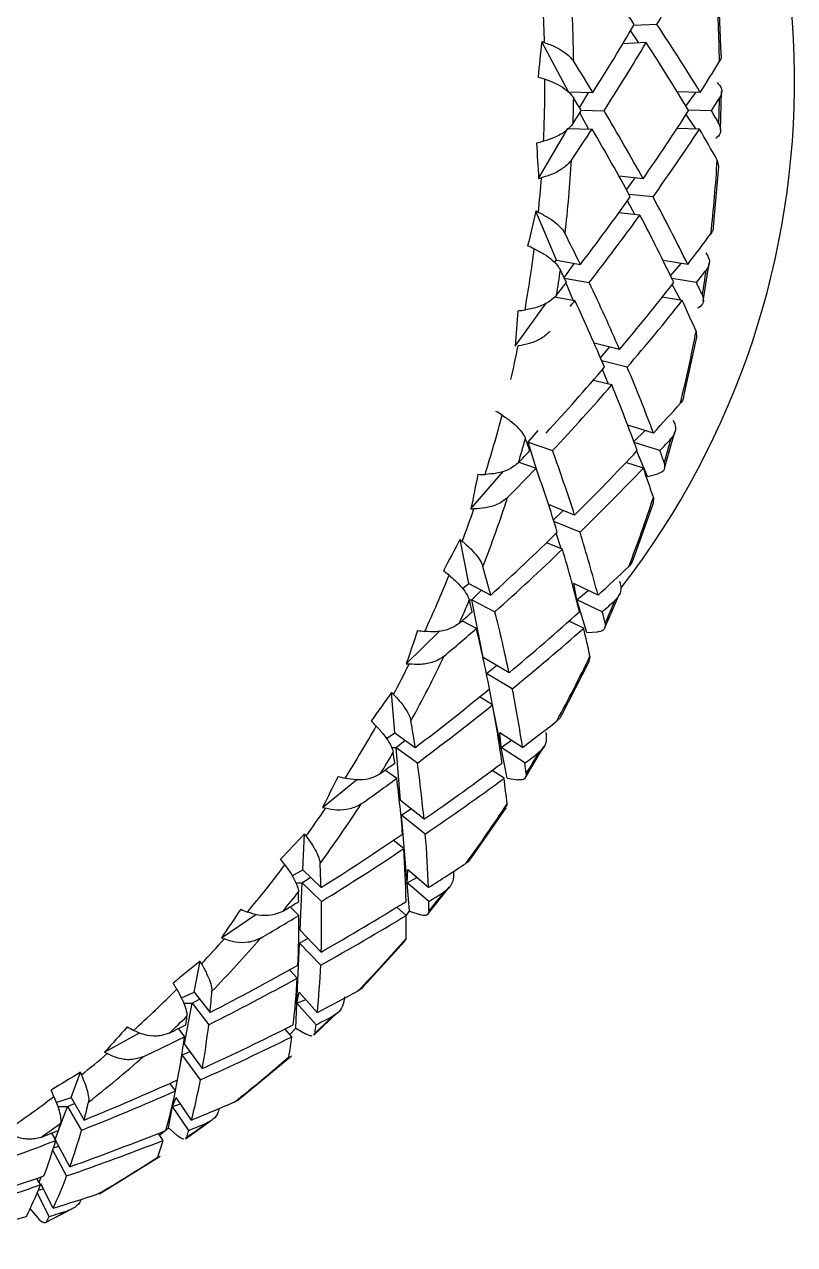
# Model space of a CAD drawing. Header units: millimetres. Extents: x 15 to 1184, y 5 to 836.
# Drawn here: x 380.623 to 383.061, y 640.316 to 644.176 of the extents above; entities that cross this region are included whole.
import ezdxf

# ---------------------------------------------------------------- set-up
doc = ezdxf.new("R2010")
doc.units = ezdxf.units.MM

msp = doc.modelspace()

# ---------------------------------------------------------------- linework, layer by layer
at = {"color": 7, "linetype": 'Continuous', "lineweight": 25}
for p, q in [((382.8285, 644.0807), (382.8207, 644.2712)), ((382.6249, 644.1763), (382.551, 644.1729)), ((382.5677, 644.1176), (382.5416, 644.1569)), ((382.3455, 643.9632), (382.2603, 644.1215)), ((382.5909, 644.1186), (382.517, 644.1152)), ((382.3455, 643.9632), (382.4225, 643.9611)), ((382.3804, 643.912), (382.4092, 643.9615)), ((382.7622, 643.9611), (382.6892, 643.9629)), ((382.7169, 643.9172), (382.7484, 643.9614)), ((382.8264, 643.8421), (382.8292, 643.9646)), ((382.4087, 643.8457), (382.3814, 643.8965)), ((382.3845, 643.9052), (382.4575, 643.9032)), ((382.7972, 643.9032), (382.7243, 643.905)), ((382.7482, 643.8457), (382.7178, 643.8915)), ((382.2505, 643.6887), (382.3429, 643.8475)), ((382.3429, 643.8475), (382.4199, 643.8454)), ((382.7596, 643.8454), (382.6889, 643.8472)), ((382.8157, 643.7473), (382.8197, 643.7263)), ((382.804, 643.5363), (382.8205, 643.7262)), ((382.5811, 643.6881), (382.5051, 643.6957)), ((382.5287, 643.6527), (382.5557, 643.6906)), ((382.6125, 643.6306), (382.5366, 643.6381)), ((382.3067, 643.4307), (382.2415, 643.5855)), ((382.5545, 643.5748), (382.5314, 643.6177)), ((382.5712, 643.5731), (382.5042, 643.5798)), ((382.3004, 643.4233), (382.3067, 643.4307)), ((382.3067, 643.4307), (382.3828, 643.4168)), ((382.7224, 643.4168), (382.6442, 643.4298)), ((382.3312, 643.3751), (382.3634, 643.4204)), ((382.6681, 643.3807), (382.7019, 643.4202)), ((382.7716, 643.3006), (382.7899, 643.4211)), ((382.3317, 643.374), (382.4104, 643.3596)), ((382.3603, 643.3035), (382.3373, 643.3581)), ((382.7501, 643.3596), (382.672, 643.3726)), ((382.7006, 643.3033), (382.6736, 643.3536)), ((382.301, 643.3143), (382.3655, 643.3026)), ((382.7051, 643.3026), (382.6416, 643.3131)), ((382.1768, 643.1582), (382.2741, 643.2949)), ((382.7488, 643.2061), (382.7502, 643.1869)), ((382.5068, 643.148), (382.4262, 643.1682)), ((382.7104, 643.0001), (382.7511, 643.1867)), ((382.4462, 643.1217), (382.4754, 643.1558)), ((382.5308, 643.0917), (382.4505, 643.1118)), ((382.4721, 643.0381), (382.4526, 643.0843)), ((382.4823, 643.0356), (382.4233, 643.0503)), ((382.2174, 642.8546), (382.2494, 642.892)), ((382.6138, 642.8834), (382.533, 642.9088)), ((382.5352, 642.9013), (382.533, 642.9088)), ((382.5518, 642.857), (382.5874, 642.8917)), ((382.2131, 642.8546), (382.2174, 642.8546)), ((382.2438, 642.7693), (382.2174, 642.8546)), ((382.2174, 642.8546), (382.2946, 642.828)), ((382.6343, 642.828), (382.5532, 642.8534)), ((382.6487, 642.7723), (382.6817, 642.8879)), ((382.5949, 642.7465), (382.5612, 642.8266)), ((382.1884, 642.7914), (382.2425, 642.7728)), ((382.5822, 642.7728), (382.5268, 642.7901)), ((382.0364, 642.6433), (382.139, 642.7631)), ((382.5949, 642.7465), (382.6279, 642.755)), ((382.3645, 642.6238), (382.2816, 642.6578)), ((382.5493, 642.482), (382.6139, 642.6625)), ((382.6138, 642.6797), (382.6129, 642.6629)), ((382.2975, 642.6086), (382.3283, 642.6386)), ((382.3815, 642.5697), (382.2991, 642.6036)), ((382.0293, 642.4072), (382.0018, 642.5465)), ((382.3214, 642.5178), (382.3064, 642.5665)), ((382.3259, 642.516), (382.2756, 642.5366)), ((382.0099, 642.3913), (382.0293, 642.4072)), ((382.0293, 642.4072), (382.0989, 642.3708)), ((382.4385, 642.3708), (382.3616, 642.4072)), ((382.3713, 642.3564), (382.3616, 642.4072)), ((382.0305, 642.3564), (382.0393, 642.3564)), ((382.0393, 642.3564), (382.0697, 642.3861)), ((382.0754, 642.1732), (382.0393, 642.3564)), ((382.0393, 642.3564), (382.1124, 642.3182)), ((382.3713, 642.3564), (382.3658, 642.3742)), ((382.3704, 642.3564), (382.3713, 642.3564)), ((382.3706, 642.3558), (382.3713, 642.3564)), ((382.3713, 642.3564), (382.3706, 642.3557)), ((382.3713, 642.3564), (382.4071, 642.3857)), ((382.4033, 642.2527), (382.3713, 642.3564)), ((382.4521, 642.3182), (382.3713, 642.3564)), ((382.4599, 642.267), (382.5066, 642.375)), ((382.0083, 642.2894), (382.0534, 642.2658)), ((382.3931, 642.2658), (382.3463, 642.2879)), ((381.8319, 642.1538), (381.9378, 642.2573)), ((382.4033, 642.2527), (382.4369, 642.2545)), ((382.1569, 642.1252), (382.0754, 642.1732)), ((382.3236, 641.9918), (382.4115, 642.1633)), ((382.4131, 642.1779), (382.4104, 642.1639)), ((382.0856, 642.1227), (382.1172, 642.1486)), ((382.1672, 642.0744), (382.0856, 642.1225)), ((381.7957, 641.9353), (381.7853, 642.0629)), ((382.105, 642.024), (382.0635, 642.0485)), ((382.1048, 642.0241), (382.095, 642.0741)), ((382.1315, 641.8888), (382.1071, 642.0126)), ((381.769, 641.917), (381.7957, 641.9353)), ((381.7957, 641.9353), (381.86, 641.8886)), ((382.1996, 641.8886), (382.128, 641.9353)), ((382.1315, 641.8888), (382.128, 641.9353)), ((381.7851, 641.8888), (381.7995, 641.8888)), ((381.7995, 641.8888), (381.8279, 641.912)), ((381.8133, 641.721), (381.7995, 641.8888)), ((381.7995, 641.8888), (381.8671, 641.8397)), ((382.1278, 641.8888), (382.1315, 641.8888)), ((382.1281, 641.8865), (382.1315, 641.8888)), ((382.1315, 641.8888), (382.1282, 641.886)), ((382.1315, 641.8888), (382.1647, 641.9114)), ((382.1507, 641.7915), (382.1315, 641.8888)), ((382.2067, 641.8397), (382.1315, 641.8888)), ((382.2088, 641.794), (382.2675, 641.892)), ((381.7655, 641.8175), (381.8017, 641.7912)), ((382.1413, 641.7912), (382.1032, 641.8161)), ((381.567, 641.6986), (381.6742, 641.7862)), ((382.1507, 641.7915), (382.1842, 641.7866)), ((381.8879, 641.6616), (381.8133, 641.721)), ((381.817, 641.6746), (381.8464, 641.6946)), ((382.0371, 641.5386), (382.1478, 641.6982)), ((382.1506, 641.71), (382.1465, 641.6992)), ((381.8346, 641.4605), (381.817, 641.6746)), ((381.892, 641.615), (381.817, 641.6746)), ((381.5044, 641.5019), (381.5094, 641.6154)), ((381.8236, 641.5689), (381.7907, 641.5951)), ((381.4705, 641.4829), (381.5044, 641.5019)), ((381.5044, 641.5019), (381.5621, 641.4457)), ((381.8346, 641.4605), (381.8367, 641.5019)), ((381.9017, 641.4457), (381.8367, 641.5019)), ((381.4822, 641.4605), (381.5026, 641.4605)), ((381.4961, 641.3112), (381.5026, 641.4605)), ((381.5026, 641.4605), (381.5287, 641.4783)), ((381.5026, 641.4605), (381.5632, 641.4014)), ((381.8294, 641.4605), (381.8346, 641.4605)), ((381.8295, 641.4577), (381.8346, 641.4605)), ((381.8346, 641.4605), (381.8295, 641.457)), ((381.8346, 641.4605), (381.8649, 641.4775)), ((381.8418, 641.3714), (381.8346, 641.4605)), ((381.9029, 641.4014), (381.8346, 641.4605)), ((381.9, 641.3618), (381.9687, 641.4479)), ((381.4642, 641.3847), (381.4919, 641.3577)), ((381.8316, 641.3577), (381.8018, 641.3834)), ((381.2468, 641.2863), (381.3561, 641.3607)), ((381.8316, 641.3573), (381.8418, 641.3714)), ((381.8418, 641.3714), (381.8743, 641.36)), ((381.5624, 641.2415), (381.4961, 641.3112)), ((381.4859, 641.0795), (381.4943, 641.27)), ((381.4943, 641.27), (381.521, 641.285)), ((381.5609, 641.2), (381.4943, 641.27)), ((381.6951, 641.1311), (381.8275, 641.2758)), ((381.831, 641.2848), (381.8262, 641.2771)), ((381.1607, 641.115), (381.1791, 641.2123)), ((381.487, 641.1591), (381.4623, 641.1851)), ((381.12, 641.0967), (381.1607, 641.115)), ((381.1607, 641.115), (381.2107, 641.0504)), ((381.4859, 641.0795), (381.493, 641.115)), ((381.5503, 641.0504), (381.493, 641.115)), ((381.1274, 641.0795), (381.154, 641.0795)), ((381.1298, 640.9516), (381.154, 641.0795)), ((381.154, 641.0795), (381.1778, 641.0929)), ((381.154, 641.0795), (381.2065, 641.0116)), ((381.481, 641.0773), (381.4859, 641.0795)), ((381.4859, 641.0795), (381.481, 641.0767)), ((381.4812, 641.0795), (381.4859, 641.0795)), ((381.4825, 641.0003), (381.4859, 641.0795)), ((381.4859, 641.0795), (381.5135, 641.0919)), ((381.5462, 641.0116), (381.4859, 641.0795)), ((381.5394, 640.9785), (381.6157, 641.0513)), ((381.11, 640.9993), (381.13, 640.9735)), ((381.4696, 640.9735), (381.4477, 640.9982)), ((381.4635, 640.9804), (381.4825, 641.0003)), ((381.4825, 641.0003), (381.513, 640.9825)), ((380.8772, 640.9246), (380.9875, 640.9863)), ((381.543, 640.9851), (381.5382, 640.9798)), ((381.1231, 640.9163), (381.1474, 640.9272)), ((381.1866, 640.8729), (381.1298, 640.9516)), ((381.1142, 640.8692), (381.1231, 640.9163)), ((381.1802, 640.8372), (381.1231, 640.9163)), ((381.3038, 640.777), (381.4682, 640.9133)), ((381.4604, 640.9102), (381.4555, 640.9054)), ((380.771, 640.7819), (380.8007, 640.8612)), ((381.1014, 640.8022), (381.084, 640.8263)), ((381.0922, 640.753), (381.1081, 640.8371)), ((380.724, 640.7655), (380.771, 640.7819)), ((380.771, 640.7819), (380.8123, 640.7101)), ((381.0922, 640.753), (381.1033, 640.7819)), ((381.152, 640.7101), (381.1033, 640.7819)), ((380.7212, 640.6488), (380.7602, 640.753)), ((380.7288, 640.753), (380.7602, 640.753)), ((380.7602, 640.753), (380.782, 640.7628)), ((380.7602, 640.753), (380.8036, 640.6775)), ((381.0793, 640.685), (381.0922, 640.753)), ((381.0905, 640.7524), (381.0922, 640.753)), ((381.0922, 640.753), (381.0905, 640.7522)), ((381.0906, 640.753), (381.0922, 640.753)), ((381.0922, 640.753), (381.117, 640.7617)), ((381.1432, 640.6775), (381.0922, 640.753)), ((381.1335, 640.6511), (381.2149, 640.7096)), ((380.7094, 640.6686), (380.7226, 640.6456)), ((381.0622, 640.6456), (381.0472, 640.6679)), ((381.0509, 640.6624), (381.0793, 640.685)), ((381.0793, 640.685), (381.1072, 640.6612)), ((381.1369, 640.6554), (381.1324, 640.6526)), ((380.7569, 640.5333), (380.7132, 640.6148)), ((380.7153, 640.6217), (380.7325, 640.6277)), ((380.7675, 640.5624), (380.7212, 640.6488)), ((380.8607, 640.4771), (381.0528, 640.5956)), ((381.0456, 640.5932), (381.0411, 640.5908)), ((380.6741, 640.5049), (380.663, 640.5256)), ((380.6701, 640.5124), (380.6769, 640.5304)), ((380.6733, 640.5063), (380.675, 640.5088)), ((380.714, 640.431), (380.675, 640.5088)), ((380.7016, 640.4053), (380.664, 640.4801)), ((380.6676, 640.4887), (380.6831, 640.4926)), ((380.8706, 640.4829), (380.8561, 640.4764)), ((380.6398, 640.4316), (380.6644, 640.4022)), ((380.6898, 640.3857), (380.7736, 640.4295))]:
    msp.add_line(p, q, dxfattribs=at)
at = {"color": 7, "linetype": 'Continuous', "lineweight": 25, "flags": 128}
for points in [[(382.269, 644.1188), (382.2679, 644.1192), (382.2668, 644.1195), (382.2658, 644.1198), (382.2647, 644.1202), (382.2636, 644.1205), (382.2625, 644.1208), (382.2614, 644.1211), (382.2603, 644.1215)], [(382.2505, 643.6887), (382.2516, 643.689), (382.2527, 643.6892), (382.2538, 643.6895), (382.2549, 643.6898), (382.256, 643.6901), (382.2571, 643.6904), (382.2582, 643.6907), (382.2593, 643.6909)], [(382.2498, 643.5818), (382.2488, 643.5822), (382.2478, 643.5827), (382.2467, 643.5832), (382.2457, 643.5836), (382.2447, 643.5841), (382.2436, 643.5846), (382.2426, 643.585), (382.2415, 643.5855)], [(382.0364, 642.6433), (382.0375, 642.6433), (382.0387, 642.6433), (382.0398, 642.6433), (382.041, 642.6433), (382.0421, 642.6433), (382.0432, 642.6433), (382.0444, 642.6433), (382.0455, 642.6433)], [(382.0089, 642.5409), (382.008, 642.5416), (382.0071, 642.5423), (382.0062, 642.543), (382.0054, 642.5437), (382.0045, 642.5444), (382.0036, 642.5451), (382.0027, 642.5458), (382.0018, 642.5465)], [(381.8319, 642.1538), (381.833, 642.1536), (381.8341, 642.1535), (381.8353, 642.1533), (381.8364, 642.1532), (381.8375, 642.153), (381.8386, 642.1529), (381.8398, 642.1527), (381.8409, 642.1526)], [(381.7916, 642.0565), (381.7908, 642.0573), (381.79, 642.0581), (381.7893, 642.0589), (381.7885, 642.0597), (381.7877, 642.0605), (381.7869, 642.0613), (381.7861, 642.0621), (381.7853, 642.0629)], [(381.5148, 641.6083), (381.5141, 641.6092), (381.5135, 641.6101), (381.5128, 641.611), (381.5121, 641.6118), (381.5114, 641.6127), (381.5107, 641.6136), (381.51, 641.6145), (381.5094, 641.6154)], [(381.1836, 641.2046), (381.1831, 641.2056), (381.1825, 641.2066), (381.1819, 641.2075), (381.1814, 641.2085), (381.1808, 641.2094), (381.1802, 641.2104), (381.1797, 641.2114), (381.1791, 641.2123)], [(381.1056, 641.1241), (381.1041, 641.1265), (381.1027, 641.1289), (381.1013, 641.1313), (381.0999, 641.1338), (381.0985, 641.1362), (381.0971, 641.1386), (381.0956, 641.141), (381.0942, 641.1434)], [(380.8042, 640.8531), (380.8038, 640.8541), (380.8034, 640.8551), (380.8029, 640.8561), (380.8025, 640.8571), (380.802, 640.8581), (380.8016, 640.8592), (380.8012, 640.8602), (380.8007, 640.8612)], [(380.7166, 640.7847), (380.7155, 640.7872), (380.7144, 640.7898), (380.7134, 640.7923), (380.7123, 640.7949), (380.7112, 640.7974), (380.7101, 640.8), (380.709, 640.8025), (380.7079, 640.805)]]:
    msp.add_lwpolyline(points, dxfattribs=at)
at = {"color": 7, "linetype": 'Continuous', "lineweight": 25}
for centre, radius, start, end in [((380.4348, 644.0003), 2.6258, 322.2666, 38.6958), ((378.0776, 644.0005), 4.2843, 0.7854, 3.9177), ((378.5388, 644.0005), 4.2843, 0.7854, 3.9177), ((378.0528, 644.0005), 4.2179, 1.607, 3.0961), ((409.0647, 641.3122), 26.9512, 174.01687, 174.25644), ((376.0152, 623.53), 21.4071, 73.00948, 73.07067), ((378.0517, 644.0005), 4.2189, 357.369, 0.0299), ((378.0763, 644.0005), 4.2856, 358.1637, 359.2353), ((378.5376, 644.0005), 4.2856, 358.1637, 359.2353), ((377.1165, 663.8545), 20.6985, 284.34312, 284.40641), ((409.0417, 645.2728), 26.838, 183.1434, 183.38391), ((378.083, 644.0001), 4.2789, 353.4783, 356.6133), ((378.5443, 644.0001), 4.2789, 353.4783, 356.6133), ((378.0582, 644.0001), 4.2125, 354.3007, 355.791), ((408.9974, 637.264), 27.4925, 166.70671, 166.94139), ((372.5386, 621.9079), 23.6395, 65.77941, 65.8348), ((378.0721, 643.9984), 4.1985, 350.0515, 352.721), ((378.097, 643.9984), 4.2648, 350.8487, 351.9238), ((378.5583, 643.9984), 4.2648, 350.8487, 351.9238), ((408.8436, 641.3299), 26.7294, 175.83708, 176.07797), ((379.8577, 662.0566), 18.9299, 277.06132, 277.13053), ((378.5795, 643.9945), 4.2432, 346.1402, 349.2927), ((378.0928, 643.9946), 4.1774, 346.9671, 348.4658), ((378.1199, 643.9877), 4.1494, 342.687, 345.3774), ((368.4543, 620.5319), 26.2544, 58.59517, 58.64498), ((378.1456, 643.9875), 4.215, 343.4904, 344.574), ((378.6068, 643.9875), 4.215, 343.4904, 344.574), ((408.4543, 637.3807), 26.937, 168.49597, 168.73386), ((382.1307, 660.2067), 17.4539, 269.76302, 269.83808), ((378.1786, 643.9769), 4.1803, 338.7375, 341.9216), ((378.6399, 643.9769), 4.1803, 338.7375, 341.9216), ((378.1523, 643.9773), 4.1154, 339.5727, 341.0864), ((408.3244, 628.5079), 29.8323, 151.92768, 152.14225), ((378.1891, 643.9627), 4.0758, 335.2433, 337.9661), ((363.7333, 619.5425), 29.2657, 51.46096, 51.50556), ((378.2159, 643.9621), 4.1402, 336.0564, 337.153), ((378.6772, 643.9621), 4.1402, 336.0564, 337.153), ((407.8892, 633.3426), 27.5067, 161.08582, 161.31716), ((383.9955, 658.346), 16.2272, 262.46528, 262.54601), ((378.2567, 643.9429), 4.0951, 331.24, 334.4682), ((378.7179, 643.9429), 4.0951, 331.24, 334.4682), ((378.2291, 643.9438), 4.0315, 332.0868, 333.6214), ((407.7658, 623.4647), 31.9513, 144.40288, 144.60194), ((358.3991, 619.1226), 32.65, 44.37474, 44.41458), ((378.2712, 643.9204), 3.9834, 327.6923, 330.4571), ((378.2993, 643.9191), 4.0463, 328.518, 329.6315), ((378.7606, 643.9191), 4.0463, 328.518, 329.6315), ((407.1734, 629.0965), 28.5395, 153.57493, 153.79593), ((385.5047, 656.5005), 15.2088, 255.1851, 255.27123), ((378.3141, 643.8927), 3.9324, 324.4836, 326.0439), ((378.3429, 643.8911), 3.9944, 323.6227, 326.9048), ((385.4968, 656.4719), 15.287, 255.10411, 255.13818), ((378.8042, 643.8911), 3.9944, 323.6227, 326.9048), ((407.1026, 617.5484), 35.1317, 136.76034, 136.94004), ((378.3566, 643.8612), 3.8794, 320.012, 322.826), ((352.5685, 619.4948), 36.3179, 37.32779, 37.36342), ((378.386, 643.8589), 3.9406, 320.8523, 321.9857), ((378.8473, 643.8589), 3.9406, 320.8523, 321.9857), ((406.3403, 624.4514), 30.2175, 145.9361, 146.1427), ((386.7018, 654.6857), 14.3605, 247.93745, 248.02864), ((378.3975, 643.8261), 3.8256, 316.7441, 318.3334), ((378.4277, 643.8234), 3.8859, 315.8673, 319.2102), ((386.6892, 654.657), 14.4358, 247.85171, 247.88777), ((378.8889, 643.8234), 3.8859, 315.8673, 319.2102), ((406.3728, 610.0888), 40.0425, 128.98928, 129.14572), ((378.4359, 643.7886), 3.7718, 312.1883, 315.0555), ((378.4666, 643.7852), 3.8313, 313.0445, 314.1992), ((378.9278, 643.7852), 3.8313, 313.0445, 314.1992), ((405.4291, 619.0779), 32.8644, 138.14884, 138.33671), ((387.621, 652.9107), 13.6478, 240.73351, 240.82938), ((378.4708, 643.7492), 3.7192, 308.8582, 310.4776), ((387.604, 652.8838), 13.7212, 240.64338, 240.68129), ((378.5022, 643.7453), 3.7779, 307.9647, 311.3711), ((378.9634, 643.7453), 3.7779, 307.9647, 311.3711), ((405.6161, 599.7059), 48.0579, 121.08867, 121.21805), ((378.5018, 643.7092), 3.6686, 304.2168, 307.1375), ((378.5335, 643.7046), 3.7265, 305.089, 306.2653), ((378.9948, 643.7046), 3.7265, 305.089, 306.2653), ((379.0216, 643.6644), 3.6782, 299.9168, 303.3845), ((379.0436, 643.6257), 3.6337, 296.9919, 298.1882)]:
    msp.add_arc(centre, radius, start, end, dxfattribs=at)
for centre, major_axis, ratio, start_param, end_param in [((378.8236, 644.0005), (4.2221, -3.3008), 0.535129, 1.014529, 1.068356), ((378.8955, 644.0005), (4.0184, 3.4046), 0.522534, 5.309007, 5.362835), ((378.8236, 644.0005), (4.0184, 3.4046), 0.522534, 5.25518, 5.309007), ((378.8955, 644.0005), (4.2221, -3.3008), 0.535129, 0.960701, 1.014529), ((378.8955, 644.0005), (4.0184, 3.4046), 0.522534, 5.240712, 5.294573), ((378.8236, 644.0005), (4.2221, -3.3008), 0.535129, 0.946233, 1.000094), ((378.8955, 644.0005), (3.9034, -3.4575), 0.515296, 1.034047, 1.058592), ((378.8236, 644.0005), (4.3322, 3.2389), 0.541815, 5.329657, 5.354203), ((378.8236, 644.0005), (3.9034, -3.4575), 0.515296, 1.019579, 1.029599), ((378.8955, 644.0005), (4.3322, 3.2389), 0.541815, 5.315189, 5.325209), ((378.8236, 644.0005), (4.0184, 3.4046), 0.522534, 5.230692, 5.240712), ((378.8955, 644.0005), (3.9034, -3.4575), 0.515296, 0.965717, 1.019579), ((378.8236, 644.0005), (4.3322, 3.2389), 0.541815, 5.261328, 5.315189), ((378.8955, 644.0005), (4.2221, -3.3008), 0.535129, 0.936213, 0.946233), ((378.8955, 644.0005), (4.0184, 3.4046), 0.522534, 5.201699, 5.226244), ((378.8236, 644.0005), (3.9034, -3.4575), 0.515296, 0.951283, 1.005111), ((378.8955, 644.0005), (4.3322, 3.2389), 0.541815, 5.246894, 5.300721), ((378.8236, 644.0005), (4.2221, -3.3008), 0.535129, 0.90722, 0.931765), ((378.8236, 644.0005), (4.3322, 3.2389), 0.541815, 5.193066, 5.246894), ((378.8955, 644.0005), (3.9034, -3.4575), 0.515296, 0.897456, 0.951283), ((378.8955, 644.0005), (4.3322, 3.2389), 0.541815, 5.178598, 5.23246), ((378.8236, 644.0005), (3.9034, -3.4575), 0.515296, 0.882988, 0.936849), ((378.8955, 644.0005), (-3.5726, 3.5896), 0.49399, 4.109007, 4.133552), ((378.8236, 644.0005), (4.6307, 3.0475), 0.559492, 5.270528, 5.295074), ((378.8236, 644.0005), (-3.5726, 3.5896), 0.49399, 4.094539, 4.104559), ((378.8955, 644.0005), (4.6307, 3.0475), 0.559492, 5.25606, 5.26608), ((378.8236, 644.0005), (4.3322, 3.2389), 0.541815, 5.168578, 5.178598), ((378.8955, 644.0005), (-3.5726, 3.5896), 0.49399, 4.040678, 4.094539), ((378.8236, 644.0005), (4.6307, 3.0475), 0.559492, 5.202199, 5.25606), ((378.8955, 644.0005), (3.9034, -3.4575), 0.515296, 0.872968, 0.882988), ((378.8955, 644.0005), (4.3322, 3.2389), 0.541815, 5.159513, 5.16413), ((378.8236, 644.0005), (-3.5726, 3.5896), 0.49399, 4.026243, 4.080071), ((378.8955, 644.0005), (4.6307, 3.0475), 0.559492, 5.187765, 5.241592), ((378.8236, 644.0005), (3.9034, -3.4575), 0.515296, 0.843974, 0.86852), ((378.8236, 644.0005), (4.6307, 3.0475), 0.559492, 5.133937, 5.187765), ((378.8955, 644.0005), (-3.5726, 3.5896), 0.49399, 3.972416, 4.026243), ((378.8955, 644.0005), (4.6307, 3.0475), 0.559492, 5.119469, 5.173331), ((378.8236, 644.0005), (-3.5726, 3.5896), 0.49399, 3.957948, 4.011809), ((378.8236, 644.0005), (4.9115, 2.8302), 0.575516, 5.214118, 5.238663), ((378.8236, 644.0005), (-3.2316, 3.6986), 0.471387, 4.024187, 4.034208), ((378.8955, 644.0005), (4.9115, 2.8302), 0.575516, 5.19965, 5.20967), ((378.8236, 644.0005), (4.6307, 3.0475), 0.559492, 5.109449, 5.119469), ((378.8955, 644.0005), (-3.2316, 3.6986), 0.471387, 3.970326, 4.024187), ((378.8236, 644.0005), (4.9115, 2.8302), 0.575516, 5.145789, 5.19965), ((378.8955, 644.0005), (-3.5726, 3.5896), 0.49399, 3.947928, 3.957948), ((378.8955, 644.0005), (4.6307, 3.0475), 0.559492, 5.080456, 5.105001), ((378.8236, 644.0005), (-3.2316, 3.6986), 0.471387, 3.955892, 4.009719), ((378.8955, 644.0005), (4.9115, 2.8302), 0.575516, 5.131354, 5.185182), ((378.8236, 644.0005), (-3.5726, 3.5896), 0.49399, 3.918935, 3.94348), ((378.8236, 644.0005), (4.9115, 2.8302), 0.575516, 5.077527, 5.131354), ((378.8955, 644.0005), (-3.2316, 3.6986), 0.471387, 3.902064, 3.955892), ((378.8955, 644.0005), (4.9115, 2.8302), 0.575516, 5.063059, 5.11692), ((378.8236, 644.0005), (-3.2316, 3.6986), 0.471387, 3.887596, 3.941458), ((378.8955, 644.0005), (-2.8824, 3.7861), 0.447762, 3.964228, 3.988773), ((378.8236, 644.0005), (5.1718, 2.5872), 0.589859, 5.160178, 5.184724), ((378.8236, 644.0005), (-2.8824, 3.7861), 0.447762, 3.94976, 3.95978), ((378.8955, 644.0005), (5.1718, 2.5872), 0.589859, 5.14571, 5.15573), ((378.8236, 644.0005), (4.9115, 2.8302), 0.575516, 5.053039, 5.063059), ((378.8955, 644.0005), (-2.8824, 3.7861), 0.447762, 3.895899, 3.94976), ((378.8236, 644.0005), (5.1718, 2.5872), 0.589859, 5.091849, 5.14571), ((378.8955, 644.0005), (-3.2316, 3.6986), 0.471387, 3.877576, 3.887596), ((378.8955, 644.0005), (4.9115, 2.8302), 0.575516, 5.024046, 5.048591), ((378.8236, 644.0005), (-2.8824, 3.7861), 0.447762, 3.881465, 3.935292), ((378.8955, 644.0005), (5.1718, 2.5872), 0.589859, 5.077415, 5.131242), ((378.8236, 644.0005), (-3.2316, 3.6986), 0.471387, 3.848583, 3.873128), ((378.8236, 644.0005), (5.1718, 2.5872), 0.589859, 5.023587, 5.077415), ((378.8955, 644.0005), (-2.8824, 3.7861), 0.447762, 3.827637, 3.881465), ((378.8955, 644.0005), (5.1718, 2.5872), 0.589859, 5.009119, 5.062981), ((378.8236, 644.0005), (-2.8824, 3.7861), 0.447762, 3.813169, 3.86703), ((378.8955, 644.0005), (-2.5265, 3.8542), 0.42353, 3.88536, 3.909906), ((378.8236, 644.0005), (5.4091, 2.3192), 0.602506, 5.10847, 5.133016), ((378.8236, 644.0005), (-2.5265, 3.8542), 0.42353, 3.870892, 3.880913), ((378.8955, 644.0005), (5.4091, 2.3192), 0.602506, 5.094002, 5.104022), ((378.8236, 644.0005), (5.1718, 2.5872), 0.589859, 4.999099, 5.009119), ((378.8955, 644.0005), (-2.5265, 3.8542), 0.42353, 3.817031, 3.870892), ((378.8236, 644.0005), (5.4091, 2.3192), 0.602506, 5.040141, 5.094002), ((378.8955, 644.0005), (-2.8824, 3.7861), 0.447762, 3.803149, 3.813169), ((378.8955, 644.0005), (5.1718, 2.5872), 0.589859, 4.970106, 4.994651), ((378.8236, 644.0005), (-2.5265, 3.8542), 0.42353, 3.802597, 3.856424), ((378.8955, 644.0005), (5.4091, 2.3192), 0.602506, 5.025707, 5.079534), ((378.8236, 644.0005), (-2.8824, 3.7861), 0.447762, 3.774156, 3.798701), ((378.8236, 644.0005), (5.4091, 2.3192), 0.602506, 4.971879, 5.025707), ((378.8955, 644.0005), (-2.5265, 3.8542), 0.42353, 3.748769, 3.802597), ((378.8955, 644.0005), (5.4091, 2.3192), 0.602506, 4.957411, 5.011273), ((378.8236, 644.0005), (-2.5265, 3.8542), 0.42353, 3.734301, 3.788163), ((378.8955, 644.0005), (-2.1653, 3.9054), 0.399291, 3.801718, 3.826263), ((378.8236, 644.0005), (5.6206, 2.0277), 0.613447, 5.058755, 5.083301), ((378.8236, 644.0005), (-2.1653, 3.9054), 0.399291, 3.78725, 3.79727), ((378.8955, 644.0005), (5.6206, 2.0277), 0.613447, 5.044287, 5.054307), ((378.8236, 644.0005), (5.4091, 2.3192), 0.602506, 4.947391, 4.957411), ((378.8236, 644.0005), (5.6206, 2.0277), 0.613447, 4.990426, 5.044287), ((378.8955, 644.0005), (-2.1653, 3.9054), 0.399291, 3.733389, 3.78725), ((378.8955, 644.0005), (-2.5265, 3.8542), 0.42353, 3.724281, 3.734301), ((378.8955, 644.0005), (5.4091, 2.3192), 0.602506, 4.918398, 4.942943), ((378.8236, 644.0005), (-2.1653, 3.9054), 0.399291, 3.718955, 3.772782), ((378.8955, 644.0005), (5.6206, 2.0277), 0.613447, 4.975992, 5.029819), ((378.8236, 644.0005), (-2.5265, 3.8542), 0.42353, 3.695288, 3.719833), ((378.8236, 644.0005), (5.6206, 2.0277), 0.613447, 4.922164, 4.975992), ((378.8955, 644.0005), (-2.1653, 3.9054), 0.399291, 3.665127, 3.718955), ((378.8955, 644.0005), (5.6206, 2.0277), 0.613447, 4.907696, 4.961558), ((378.8236, 644.0005), (-2.1653, 3.9054), 0.399291, 3.650659, 3.70452), ((378.8955, 644.0005), (-1.7997, 3.9424), 0.375863, 3.71306, 3.737605), ((378.8236, 644.0005), (5.8038, 1.7146), 0.622675, 5.010787, 5.035332), ((378.8236, 644.0005), (-1.7997, 3.9424), 0.375863, 3.698592, 3.708612), ((378.8955, 644.0005), (5.8038, 1.7146), 0.622675, 4.996319, 5.006339), ((378.8236, 644.0005), (5.6206, 2.0277), 0.613447, 4.897676, 4.907696), ((378.8236, 644.0005), (5.8038, 1.7146), 0.622675, 4.942458, 4.996319), ((378.8955, 644.0005), (-1.7997, 3.9424), 0.375863, 3.644731, 3.698592), ((378.8955, 644.0005), (-2.1653, 3.9054), 0.399291, 3.640639, 3.650659), ((378.8955, 644.0005), (5.6206, 2.0277), 0.613447, 4.868683, 4.893228), ((378.8236, 644.0005), (-1.7997, 3.9424), 0.375863, 3.630296, 3.684124), ((378.8955, 644.0005), (5.8038, 1.7146), 0.622675, 4.928023, 4.981851), ((378.8236, 644.0005), (-2.1653, 3.9054), 0.399291, 3.611646, 3.636191), ((378.8236, 644.0005), (5.8038, 1.7146), 0.622675, 4.874196, 4.928023), ((378.8955, 644.0005), (-1.7997, 3.9424), 0.375863, 3.576469, 3.630296), ((378.8955, 644.0005), (5.8038, 1.7146), 0.622675, 4.859728, 4.913589), ((378.8955, 644.0005), (-1.4307, 3.9678), 0.354297, 3.619333, 3.643879), ((378.8236, 644.0005), (-1.7997, 3.9424), 0.375863, 3.562001, 3.615862), ((378.8236, 644.0005), (5.9562, 1.3824), 0.630183, 4.964305, 4.98885), ((378.8236, 644.0005), (-1.4307, 3.9678), 0.354297, 3.604865, 3.614886), ((378.8955, 644.0005), (5.9562, 1.3824), 0.630183, 4.949837, 4.959857), ((378.8236, 644.0005), (5.8038, 1.7146), 0.622675, 4.849708, 4.859728), ((378.8236, 644.0005), (5.9562, 1.3824), 0.630183, 4.895975, 4.949837), ((378.8955, 644.0005), (-1.4307, 3.9678), 0.354297, 3.551004, 3.604865), ((378.8955, 644.0005), (-1.7997, 3.9424), 0.375863, 3.551981, 3.562001), ((378.8955, 644.0005), (5.8038, 1.7146), 0.622675, 4.820715, 4.84526), ((378.8236, 644.0005), (-1.4307, 3.9678), 0.354297, 3.53657, 3.590397), ((378.8955, 644.0005), (5.9562, 1.3824), 0.630183, 4.881541, 4.935369), ((378.8236, 644.0005), (-1.7997, 3.9424), 0.375863, 3.522988, 3.547533), ((378.8955, 644.0005), (5.9562, 1.3824), 0.630183, 4.813246, 4.867107), ((378.8236, 644.0005), (5.9562, 1.3824), 0.630183, 4.827714, 4.881541), ((378.8236, 644.0005), (-1.4307, 3.9678), 0.354297, 3.468274, 3.522136), ((378.8955, 644.0005), (-1.4307, 3.9678), 0.354297, 3.482742, 3.53657), ((378.8236, 644.0005), (6.0757, 1.0344), 0.635963, 4.919031, 4.943576), ((378.8955, 644.0005), (6.0757, 1.0344), 0.635963, 4.904563, 4.914583), ((378.8236, 644.0005), (6.0757, 1.0344), 0.635963, 4.850701, 4.904563), ((378.8955, 644.0005), (-1.4307, 3.9678), 0.354297, 3.458254, 3.468274)]:
    msp.add_ellipse(centre, major_axis=major_axis, ratio=ratio, start_param=start_param, end_param=end_param, dxfattribs=at)
for points, knots in [([(382.269, 644.1188), (382.2808, 644.1147), (382.3042, 644.1063), (382.3341, 644.0882), (382.3526, 644.072), (382.3595, 644.0621), (382.3615, 644.0593)], [0, 0, 0, 0, 0.280389, 0.560502, 0.871733, 1, 1, 1, 1]), ([(382.8275, 644.0807), (382.828, 644.0772), (382.8289, 644.0702), (382.8248, 644.0629), (382.8228, 644.0593)], [0, 0, 0, 0, 0.491679, 1, 1, 1, 1]), ([(382.2707, 644.0027), (382.2821, 643.9986), (382.3051, 643.9904), (382.3342, 643.9726), (382.3526, 643.9564), (382.3594, 643.9465), (382.3615, 643.9433)], [0, 0, 0, 0, 0.276014, 0.551764, 0.857891, 1, 1, 1, 1]), ([(382.8154, 643.9927), (382.8205, 643.9869), (382.8308, 643.9754), (382.8304, 643.9577), (382.8248, 643.9471), (382.8228, 643.9433)], [0, 0, 0, 0, 0.390153, 0.779784, 1, 1, 1, 1]), ([(382.3597, 643.8632), (382.3524, 643.8546), (382.3386, 643.8386), (382.3036, 643.8185), (382.2778, 643.8105), (382.2662, 643.8068)], [0, 0, 0, 0, 0.386282, 0.723372, 1, 1, 1, 1]), ([(382.821, 643.8632), (382.8242, 643.8546), (382.8303, 643.8385), (382.8208, 643.823), (382.8126, 643.8166), (382.8114, 643.8157)], [0, 0, 0, 0, 0.493724, 0.924573, 1, 1, 1, 1]), ([(382.3544, 643.7473), (382.3469, 643.7388), (382.3327, 643.7227), (382.2971, 643.7026), (382.2711, 643.6946), (382.2593, 643.6909)], [0, 0, 0, 0, 0.383707, 0.720941, 1, 1, 1, 1]), ([(382.2498, 643.5818), (382.261, 643.5762), (382.2832, 643.5651), (382.3106, 643.5442), (382.3269, 643.5269), (382.3326, 643.517), (382.3342, 643.5141)], [0, 0, 0, 0, 0.280389, 0.560502, 0.871733, 1, 1, 1, 1]), ([(382.803, 643.5364), (382.803, 643.5326), (382.803, 643.525), (382.798, 643.5178), (382.7955, 643.5141)], [0, 0, 0, 0, 0.488603, 1, 1, 1, 1]), ([(382.2367, 643.4665), (382.2476, 643.461), (382.2693, 643.4501), (382.296, 643.4297), (382.3122, 643.4123), (382.3177, 643.4024), (382.3195, 643.3992)], [0, 0, 0, 0, 0.276014, 0.551764, 0.857891, 1, 1, 1, 1]), ([(382.78, 643.4534), (382.7843, 643.4465), (382.7929, 643.4327), (382.7902, 643.4137), (382.7833, 643.4031), (382.7808, 643.3992)], [0, 0, 0, 0, 0.390153, 0.779784, 1, 1, 1, 1]), ([(382.3075, 643.3201), (382.3008, 643.3133), (382.2869, 643.2992), (382.2522, 643.2825), (382.2233, 643.2751), (382.2084, 643.2732), (382.2074, 643.2731)], [0, 0, 0, 0, 0.320999, 0.658823, 0.977963, 1, 1, 1, 1]), ([(382.7688, 643.3201), (382.7709, 643.3119), (382.775, 643.2965), (382.7637, 643.2839), (382.7548, 643.2793), (382.7535, 643.2786)], [0, 0, 0, 0, 0.493724, 0.924573, 1, 1, 1, 1]), ([(382.2876, 643.2061), (382.2789, 643.198), (382.2627, 643.1827), (382.2249, 643.1663), (382.198, 643.1615), (382.1858, 643.1593)], [0, 0, 0, 0, 0.383707, 0.720941, 1, 1, 1, 1]), ([(382.7094, 643.0003), (382.7089, 642.9965), (382.7079, 642.9885), (382.7022, 642.9816), (382.6992, 642.978)], [0, 0, 0, 0, 0.476464, 1, 1, 1, 1]), ([(382.1349, 642.9402), (382.145, 642.9335), (382.1652, 642.9201), (382.1891, 642.8974), (382.2031, 642.8792), (382.2074, 642.8694), (382.2087, 642.8663)], [0, 0, 0, 0, 0.2760136, 0.5517642, 0.8578908, 1, 1, 1, 1]), ([(382.6763, 642.9243), (382.6797, 642.9164), (382.6865, 642.9005), (382.6813, 642.8806), (382.673, 642.8701), (382.67, 642.8663)], [0, 0, 0, 0, 0.390153, 0.779784, 1, 1, 1, 1]), ([(382.1868, 642.7897), (382.1774, 642.7821), (382.1597, 642.7677), (382.1205, 642.7551), (382.0935, 642.7536), (382.0814, 642.7529)], [0, 0, 0, 0, 0.386282, 0.723372, 1, 1, 1, 1]), ([(382.648, 642.7897), (382.6492, 642.782), (382.6514, 642.7677), (382.6387, 642.7581), (382.6293, 642.7554), (382.6279, 642.755)], [0, 0, 0, 0, 0.493724, 0.924573, 1, 1, 1, 1]), ([(382.1525, 642.6797), (382.1429, 642.6721), (382.1248, 642.6579), (382.0851, 642.6455), (382.0578, 642.644), (382.0455, 642.6433)], [0, 0, 0, 0, 0.383707, 0.720941, 1, 1, 1, 1]), ([(382.0089, 642.5409), (382.0183, 642.5329), (382.037, 642.5169), (382.0585, 642.4918), (382.0703, 642.4731), (382.0734, 642.4637), (382.0743, 642.461)], [0, 0, 0, 0, 0.2803892, 0.5605017, 0.8717329, 1, 1, 1, 1]), ([(382.5484, 642.4823), (382.5475, 642.4787), (382.5454, 642.4707), (382.5391, 642.4644), (382.5356, 642.461)], [0, 0, 0, 0, 0.4539661, 1, 1, 1, 1]), ([(381.9672, 642.4337), (381.9737, 642.4282), (381.9889, 642.4155), (382.0092, 642.3938), (382.025, 642.3719), (382.0293, 642.3601), (382.0312, 642.3546)], [0, 0, 0, 0, 0.194047, 0.453494, 0.747851, 1, 1, 1, 1]), ([(382.5064, 642.4152), (382.5087, 642.4064), (382.5134, 642.3889), (382.5056, 642.3683), (382.496, 642.3582), (382.4925, 642.3546)], [0, 0, 0, 0, 0.390153, 0.779784, 1, 1, 1, 1]), ([(381.9998, 642.2819), (381.9894, 642.2749), (381.9701, 642.2619), (381.9294, 642.2534), (381.9025, 642.2551), (381.8903, 642.2559)], [0, 0, 0, 0, 0.386282, 0.723372, 1, 1, 1, 1]), ([(382.461, 642.2819), (382.4613, 642.2749), (382.4617, 642.2617), (382.448, 642.2555), (382.4384, 642.2547), (382.4369, 642.2545)], [0, 0, 0, 0, 0.493724, 0.924573, 1, 1, 1, 1]), ([(381.9519, 642.1779), (381.9413, 642.171), (381.9215, 642.1581), (381.8805, 642.1499), (381.8532, 642.1517), (381.8409, 642.1526)], [0, 0, 0, 0, 0.383707, 0.720941, 1, 1, 1, 1]), ([(381.7916, 642.0565), (381.7999, 642.0475), (381.8165, 642.0295), (381.8347, 642.0029), (381.844, 641.9841), (381.846, 641.9752), (381.8466, 641.9726)], [0, 0, 0, 0, 0.280389, 0.560502, 0.871733, 1, 1, 1, 1]), ([(382.3227, 641.9922), (382.3215, 641.989), (382.3186, 641.9814), (382.3118, 641.9758), (382.3079, 641.9726)], [0, 0, 0, 0, 0.418525, 1, 1, 1, 1]), ([(381.7367, 641.9563), (381.7448, 641.9475), (381.761, 641.9299), (381.7787, 641.904), (381.7879, 641.8852), (381.7898, 641.8763), (381.7904, 641.8735)], [0, 0, 0, 0, 0.276014, 0.551764, 0.857891, 1, 1, 1, 1]), ([(382.2734, 641.9357), (382.2746, 641.9262), (382.2769, 641.9072), (382.2664, 641.8865), (382.2556, 641.877), (382.2517, 641.8735)], [0, 0, 0, 0, 0.390153, 0.779784, 1, 1, 1, 1]), ([(381.75, 641.8061), (381.7388, 641.7999), (381.7178, 641.7884), (381.6764, 641.7841), (381.6499, 641.7892), (381.638, 641.7915)], [0, 0, 0, 0, 0.386282, 0.723372, 1, 1, 1, 1]), ([(382.2112, 641.8061), (382.2106, 641.7998), (382.2095, 641.7882), (382.1952, 641.7853), (382.1856, 641.7865), (382.1842, 641.7866)], [0, 0, 0, 0, 0.493724, 0.924573, 1, 1, 1, 1]), ([(381.6893, 641.71), (381.6779, 641.704), (381.6566, 641.6927), (381.6148, 641.6888), (381.588, 641.6939), (381.5758, 641.6963)], [0, 0, 0, 0, 0.383707, 0.720941, 1, 1, 1, 1]), ([(381.5148, 641.6083), (381.5219, 641.5984), (381.5361, 641.5788), (381.5508, 641.5513), (381.5578, 641.5326), (381.5587, 641.5244), (381.5589, 641.522)], [0, 0, 0, 0, 0.280389, 0.560502, 0.871733, 1, 1, 1, 1]), ([(382.0364, 641.5391), (382.035, 641.5365), (382.0314, 641.5295), (382.0246, 641.5249), (382.0202, 641.522)], [0, 0, 0, 0, 0.365517, 1, 1, 1, 1]), ([(381.4477, 641.5171), (381.4546, 641.5075), (381.4685, 641.4882), (381.4828, 641.4614), (381.4896, 641.4428), (381.4904, 641.4346), (381.4907, 641.432)], [0, 0, 0, 0, 0.276014, 0.551764, 0.857891, 1, 1, 1, 1]), ([(381.9816, 641.4946), (381.9815, 641.4846), (381.9813, 641.4646), (381.9683, 641.4441), (381.9563, 641.4352), (381.9519, 641.432)], [0, 0, 0, 0, 0.390153, 0.779784, 1, 1, 1, 1]), ([(381.442, 641.3711), (381.4301, 641.3659), (381.4078, 641.3561), (381.3661, 641.3562), (381.3405, 641.3644), (381.3289, 641.3681)], [0, 0, 0, 0, 0.386282, 0.723372, 1, 1, 1, 1]), ([(381.9033, 641.3711), (381.902, 641.3658), (381.8994, 641.3559), (381.885, 641.3565), (381.8757, 641.3595), (381.8743, 641.36)], [0, 0, 0, 0, 0.493724, 0.924573, 1, 1, 1, 1]), ([(381.3697, 641.2848), (381.3577, 641.2798), (381.335, 641.2702), (381.2929, 641.2707), (381.267, 641.2791), (381.2553, 641.2829)], [0, 0, 0, 0, 0.383707, 0.720941, 1, 1, 1, 1]), ([(381.1836, 641.2046), (381.1894, 641.1941), (381.201, 641.1732), (381.2122, 641.1452), (381.2168, 641.1271), (381.2167, 641.1197), (381.2167, 641.1176)], [0, 0, 0, 0, 0.280389, 0.560502, 0.871733, 1, 1, 1, 1]), ([(381.1056, 641.1241), (381.1112, 641.1138), (381.1225, 641.0933), (381.1334, 641.0661), (381.1379, 641.048), (381.1377, 641.0407), (381.1376, 641.0384)], [0, 0, 0, 0, 0.276014, 0.551764, 0.857891, 1, 1, 1, 1]), ([(381.6946, 641.1315), (381.6935, 641.1298), (381.6894, 641.1237), (381.6827, 641.1201), (381.678, 641.1176)], [0, 0, 0, 0, 0.286683, 1, 1, 1, 1]), ([(381.6365, 641.1002), (381.6351, 641.0898), (381.6323, 641.0691), (381.6167, 641.0492), (381.6036, 641.0413), (381.5989, 641.0384)], [0, 0, 0, 0, 0.390153, 0.779784, 1, 1, 1, 1]), ([(381.0817, 640.9851), (381.0692, 640.9809), (381.0457, 640.973), (381.0044, 640.9775), (380.9799, 640.9888), (380.9689, 640.9939)], [0, 0, 0, 0, 0.386282, 0.723372, 1, 1, 1, 1]), ([(381.5344, 640.9757), (381.5293, 640.9762), (381.5232, 640.9768), (381.5144, 640.9818), (381.513, 640.9825)], [0, 0, 0, 0, 0.851016, 1, 1, 1, 1]), ([(380.9991, 640.9102), (380.9864, 640.9062), (380.9627, 640.8986), (380.921, 640.9035), (380.8963, 640.915), (380.8851, 640.9202)], [0, 0, 0, 0, 0.383707, 0.720941, 1, 1, 1, 1]), ([(380.8042, 640.8531), (380.8087, 640.8421), (380.8175, 640.8202), (380.8251, 640.7924), (380.8275, 640.7751), (380.8265, 640.7687), (380.8262, 640.7669)], [0, 0, 0, 0, 0.280389, 0.560502, 0.871733, 1, 1, 1, 1]), ([(380.7166, 640.7847), (380.721, 640.774), (380.7296, 640.7526), (380.737, 640.7254), (380.7393, 640.7083), (380.7382, 640.702), (380.7378, 640.7)], [0, 0, 0, 0, 0.276014, 0.551764, 0.857891, 1, 1, 1, 1]), ([(381.3037, 640.7771), (381.303, 640.7763), (381.2988, 640.7714), (381.2926, 640.769), (381.2875, 640.7669)], [0, 0, 0, 0, 0.166434, 1, 1, 1, 1]), ([(381.2401, 640.747), (381.2384, 640.7411), (381.2338, 640.7248), (381.2181, 640.7094), (381.2041, 640.7025), (381.1991, 640.7)], [0, 0, 0, 0, 0.267873, 0.735628, 1, 1, 1, 1]), ([(380.6757, 640.6554), (380.6627, 640.6522), (380.6384, 640.6464), (380.5978, 640.6552), (380.575, 640.6693), (380.5647, 640.6756)], [0, 0, 0, 0, 0.386282, 0.723372, 1, 1, 1, 1]), ([(381.1274, 640.6495), (381.1224, 640.6513), (381.1165, 640.6535), (381.1084, 640.6602), (381.1072, 640.6612)], [0, 0, 0, 0, 0.851016, 1, 1, 1, 1]), ([(380.8031, 640.4595), (380.8018, 640.4563), (380.796, 640.443), (380.7801, 640.431), (380.7653, 640.4251), (380.76, 640.423)], [0, 0, 0, 0, 0.1664209, 0.6989934, 1, 1, 1, 1]), ([(380.6928, 640.3879), (380.69, 640.3859), (380.6848, 640.3821), (380.6725, 640.3926), (380.6654, 640.4009), (380.6644, 640.4022)], [0, 0, 0, 0, 0.493724, 0.924573, 1, 1, 1, 1])]:
    msp.add_open_spline(points, degree=3, knots=knots, dxfattribs=at)

doc.saveas('drawing.dxf')
